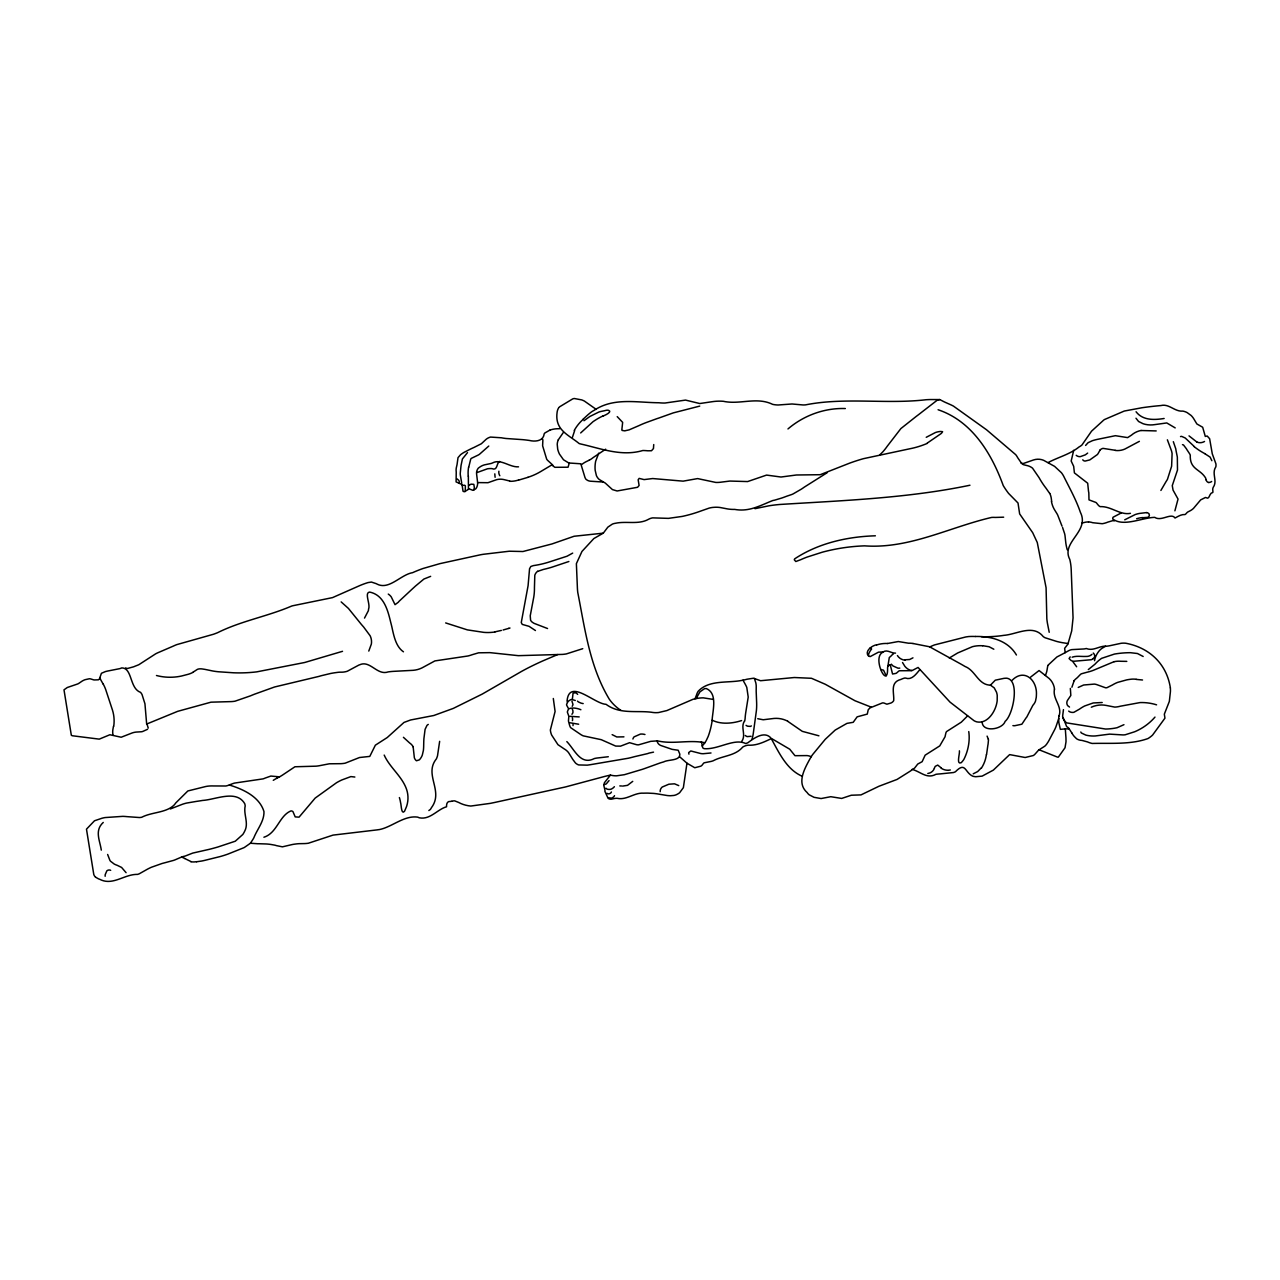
<?xml version="1.0" encoding="UTF-8"?>
<svg xmlns="http://www.w3.org/2000/svg" width="1280" height="1280" viewBox="0 0 1280 1280"><rect width="100%" height="100%" fill="white"/><g stroke="black" fill="none" stroke-linecap="round" stroke-linejoin="round"><path stroke-width="1.5" d="M605.92 788.208L606.848 789.008A6.336 5.936 -11.3 0 0 611.136 789.152A8.592 8.048 -11.3 0 0 614.384 786.688M1073.712 450.304L1071.184 461.024L1073.68 466.336L1074.4 472.896L1087.696 483.232L1088.432 490.576A14.256 13.344 -11.3 0 0 1088.816 492.72L1088.992 499.872L1095.296 502.224A2.64 2.48 -11.3 0 1 1096.384 502.832L1098.416 505.328A6.816 6.384 -11.3 0 0 1100.176 506.64C1111.008 506.032 1120.208 515.456 1130.448 513.328M468.464 489.056L468.352 476.128M959.392 750.816C960.032 753.44 956 765.136 961.232 762.688A16.624 15.568 -11.3 0 0 961.952 761.888L962.496 761.248A23.328 21.84 -11.3 0 0 963.872 759.424C968.112 751.056 970.128 740.896 968.752 731.584M1048.16 665.312L1048.736 664.592A16.368 15.328 -11.3 0 1 1049.776 663.568L1050.336 663.072A32.816 30.736 -11.3 0 0 1051.328 662.128L1056.928 656.96L1065.184 652.656L1064.64 648.336L1067.92 644.128L1071.712 630.864L1073.056 617.888L1071.2 569.472A57.712 54.064 -11.3 0 0 1069.776 559.392C1060.704 541.968 1090.064 531.664 1080.384 512.304C1076.208 500.032 1070.112 489.072 1064.336 477.552A27.312 25.584 -11.3 0 0 1061.424 472.72L1054.592 466.368L1043.68 460.336A13.728 12.864 -11.3 0 0 1033.584 459.936L1023.392 463.488A4.576 4.288 -11.3 0 1 1021.376 463.056L1017.648 457.632A20.576 19.28 -11.3 0 0 1015.696 454.656L986.496 429.744L953.424 406.096A57.872 54.208 -11.3 0 0 950.384 404.608L945.792 402.576A54.384 50.944 -11.3 0 1 943.712 401.6L941.264 400.336A29.376 27.504 -11.3 0 0 939.616 399.568L930.256 399.552A107.904 101.072 -11.3 0 0 926.144 399.728C886.24 404.4 844.976 397.056 805.664 404.848A18.416 17.248 -11.3 0 1 802.864 404.944L792.032 403.984L778.176 404.992A26.816 25.12 -11.3 0 1 772.624 404.352C756.688 396.528 739.808 404.928 723.36 401.296A45.232 42.368 -11.3 0 0 711.824 401.76L699.792 403.536L685.536 400.096L665.024 403.024A47.248 44.256 -11.3 0 1 658.864 402.752C636.992 402.624 613.552 397.248 594.16 410.336A18.384 17.232 -11.3 0 0 590.88 412.352L590.384 412.752A84.576 79.216 -11.3 0 0 587.68 414.992L583.008 419.296M609.072 780.576L606.288 783.872A7.904 7.408 -11.3 0 1 604.16 784.512M549.936 430.096L544.912 432.944A6.16 5.776 -11.3 0 0 544.176 433.888C543.44 441.024 535.472 441.936 529.472 440.464A124.144 116.288 -11.3 0 0 522.656 439.648L506.304 438.512A52.912 49.552 -11.3 0 1 501.456 437.792L490.528 437.072A11.024 10.32 -11.3 0 0 486.112 439.328L481.376 443.728L473.872 447.504A57.568 53.936 -11.3 0 0 472.016 448.336A77.632 72.72 -11.3 0 0 470.32 449.152L464.128 452.32A37.584 35.2 -11.3 0 0 460.56 454.704L458.016 457.648L457.168 463.712A19.904 18.64 -11.3 0 1 456.944 465.056L456.32 467.76A14.672 13.744 -11.3 0 0 456.24 471.968L456.096 481.904L462.048 484.56L463.024 491.216A2.288 2.144 -11.3 0 0 463.968 491.616L464.16 491.648A1.92 1.808 -11.3 0 0 464.784 491.6L469.152 488.864L472.832 490.304A10.896 10.208 -11.3 0 0 473.488 490.176L475.792 488.768A7.712 7.232 -11.3 0 0 477.056 486.512A10.96 10.256 -11.3 0 0 477.616 482.592L476.592 473.968A8.48 7.936 -11.3 0 1 478.32 468.144L479.728 467.12A13.888 13.008 -11.3 0 1 484.592 464.832L491.04 463.488A12.448 11.664 -11.3 0 0 492.448 462.976C500.896 458.384 509.408 467.408 518.512 466.832M889.904 664.752L887.984 666.128A6.08 5.696 -11.3 0 0 887.568 667.744C888.304 691.024 871.584 657.616 882.768 652.288C886.768 648.768 891.392 653.52 895.52 653.12M439.648 741.328L437.52 755.76A31.312 29.328 -11.3 0 1 436.416 758.832C423.568 774.704 444.064 790.88 431.44 807.68A18.384 17.216 -11.3 0 1 430.368 809.44L428.848 810.544M1070.352 688.416L1070.832 695.456L1067.424 700.464A5.696 5.328 -11.3 0 0 1067.632 705.6L1069.504 707.056M1058.96 716.128C1062.72 706.304 1052.272 699.056 1054.464 689.152M1071.888 687.248L1074.112 680.784M986.544 754.688L987.792 745.76A63.744 59.712 -11.3 0 1 988.096 744.048L988.464 739.936A6.128 5.728 -11.3 0 0 988.288 739.136M113.488 726.16L112.848 729.76A19.408 18.176 -11.3 0 0 112.8 733.776L112.96 735.008M573.008 724.496L573.024 725.6M967.568 715.92L961.312 722.16L946.592 731.552A5.616 5.264 -11.3 0 0 945.952 732.704L945.232 735.824A28.08 26.304 -11.3 0 1 945.072 736.72L939.744 745.904L925.152 755.168L922.128 761.696L917.76 764.032L914.784 767.856A6.512 6.096 -11.3 0 1 913.44 768.896L912.224 769.456A8.656 8.112 -11.3 0 1 910.544 770.944L897.072 779.424L878.96 786.256L860.992 794.896L851.312 795.232L841.664 798.432L830.768 796.704L821.104 798.544L814.032 797.312L809.232 794.832A10.672 9.984 -11.3 0 1 807.136 792.544C796.224 782.912 804.672 768.544 810.32 758.208A61.136 57.264 -11.3 0 1 812.608 754.608L825.232 739.328L835.2 730.064L846.96 723.376L853.216 722.304L857.136 716.848L867.264 714.096L868.256 709.712L870.048 707.872L882.464 702.912A4.16 3.888 -11.3 0 1 884.592 703.28L886.896 704.192L890.432 703.168A5.216 4.88 -11.3 0 0 891.744 702.592L892.224 702.272A5.728 5.36 -11.3 0 0 893.696 700.64C894.336 692.976 889.648 682.24 900.912 679.44A64.816 60.72 -11.3 0 1 902.736 678.64L904.464 678.096A3.408 3.2 -11.3 0 1 905.552 678.08C911.824 680.48 916.256 673.824 919.632 669.92M468.736 467.168L470.72 459.12A4.208 3.936 -11.3 0 1 471.392 458.336L477.344 455.472A14.256 13.36 -11.3 0 0 479.408 454.336L488.784 446.048M741.856 741.216C746.368 734.752 740.224 727.264 744.48 721.136M101.296 850.128C100 840.704 94.24 830.624 103.248 822.448M887.84 666.496L889.28 657.584A12.912 12.096 -11.3 0 1 890.128 656.816L890.864 656.16A8.16 7.632 -11.3 0 0 891.296 655.744A20.304 19.024 -11.3 0 0 891.68 655.312L892.912 654.176A2.128 1.984 -11.3 0 1 893.424 653.952M1160.896 490.448L1166.176 481.376A25.2 23.6 -11.3 0 0 1167.456 479.328L1171.616 466.24L1172.096 453.616A28.16 26.384 -11.3 0 0 1171.488 450.816L1167.376 439.808M751.088 736.288L747.104 736.608A7.808 7.312 -11.3 0 1 745.312 735.488M882.864 651.936L878.448 652.176L870.336 656.528A4 3.744 -11.3 0 1 869.024 656.24L868.464 654.608A17.936 16.8 -11.3 0 1 871.584 649.04L871.296 648.64M572.384 437.456L574.64 430.608M148.24 728.096L146.944 723.936L177.696 711.328L210.992 702.176L231.28 701.6A28.608 26.784 -11.3 0 0 235.088 701.168L250.432 695.856A158.64 148.592 -11.3 0 1 254.64 694.144L274.608 686.976L319.12 676.352A46.224 43.296 -11.3 0 1 321.216 675.728L330.432 673.52A73.6 68.944 -11.3 0 1 335.472 672.672L337.536 672.384A23.44 21.952 -11.3 0 1 340.032 672.176L341.904 672.176A18.976 17.776 -11.3 0 0 344.416 671.936L345.648 671.696A14.544 13.632 -11.3 0 0 347.392 671.2L358.8 665.104A5.552 5.2 -11.3 0 1 359.568 664.832C370.128 659.84 377.104 675.76 388.096 671.92A59.28 55.52 -11.3 0 1 394.272 671.312L413.136 670.32A23.168 21.696 -11.3 0 0 423.648 667.008L434.896 660.912L467.952 655.984A37.488 35.104 -11.3 0 0 472.128 654.72L478.592 652.816L489.92 652.64L518.352 655.664L562.448 654.4A40 37.472 -11.3 0 0 566.352 653.92L582.752 648.672M934.352 768.304L934.608 767.6A6.896 6.464 -11.3 0 1 935.328 766.304L937.728 765.088L941.376 768.016M1058.752 718.48L1055.968 726.688A39.936 37.408 -11.3 0 1 1053.968 730.96L1049.296 739.856A65.344 61.216 -11.3 0 1 1048.272 741.712L1046.624 744.192A15.408 14.432 -11.3 0 1 1044.752 746.208L1038.976 749.872M1174.896 510.832L1178.032 499.072L1173.056 490.112L1172.272 485.616L1177.488 470.064L1177.344 457.184A66.944 62.704 -11.3 0 0 1177.072 455.712L1176.272 451.792A56.896 53.296 -11.3 0 1 1175.76 448.768L1173.328 441.68M473.616 490.128L473.92 489.312A11.424 10.704 -11.3 0 0 474.336 487.456L473.824 484.352L471.136 484.16A6.56 6.144 -11.3 0 0 469.424 485.104L468.944 485.504M368.784 651.072L371.344 644.112A15.632 14.64 -11.3 0 0 370.128 635.76L363.6 626.96A132.784 124.384 -11.3 0 1 361.152 624.16L348.432 608.432L341.168 601.904M583.984 420.72L590.048 416.352A33.072 30.976 -11.3 0 0 591.792 415.52L598.816 412.064A16.368 15.328 -11.3 0 1 600.368 411.6A26.992 25.28 -11.3 0 1 601.776 411.28L603.456 410.944A28.448 26.64 -11.3 0 0 604.816 410.64L606.608 410.24A5.12 4.8 -11.3 0 1 608.592 410.352C612.72 411.744 604.864 415.44 603.168 415.936M696.128 698.56L699.936 691.856L704.416 688.736A5.328 4.976 -11.3 0 1 706.448 688.624C718.096 693.648 712.384 711.44 712.032 721.392A84.624 79.264 -11.3 0 1 708.256 736.256L706.464 740.144A25.36 23.744 -11.3 0 1 704.864 742.752A24.912 23.344 -11.3 0 1 702.128 745.984M1063.456 709.632L1062.608 716.304L1066.592 726.464A4.8 4.496 -11.3 0 0 1067.632 727.264L1067.872 727.392A2.96 2.768 -11.3 0 1 1068.656 728.048L1071.696 732.736M558.304 439.824L563.28 432.592M679.968 757.04L686.96 763.2L683.376 787.648L679.648 792.704A17.552 16.448 -11.3 0 1 678.144 793.76L676.592 794.592A10.944 10.256 -11.3 0 1 673.856 795.456L670.464 795.728A29.12 27.28 -11.3 0 1 667.136 795.52L657.456 793.904A57.872 54.208 -11.3 0 0 653.488 793.408L647.872 793.12A77.664 72.736 -11.3 0 0 643.616 793.184C634.208 792.432 626.592 800.48 617.104 798.304A12.88 12.064 -11.3 0 0 613.664 798.688L611.376 799.184A4.864 4.56 -11.3 0 1 608.08 798.288L604.944 791.488A5.664 5.312 -11.3 0 1 604.992 790.272L603.776 785.344L604.448 782.688L610.464 775.088L611.728 775.376A22.096 20.688 -11.3 0 0 616.56 775.824L624.4 774.688L642.32 769.344A142.016 133.024 -11.3 0 0 645.36 768.288L660.16 762.944A77.44 72.544 -11.3 0 1 663.584 761.936C668.16 759.36 679.28 760.96 679.808 754.944A34.848 32.64 -11.3 0 0 679.776 754.032L678.208 750.24L672.576 749.424A7.152 6.704 -11.3 0 1 671.36 749.104L660.672 745.44A6.352 5.936 -11.3 0 1 657.12 740.88L650.704 741.344L638.608 744.832A7.008 6.56 -11.3 0 1 636.08 744.56L629.568 742.688L620.544 746.144L615.696 746.08L601.248 739.68L583.248 735.856A18.96 17.76 -11.3 0 1 580.816 734.56L570.72 727.712A6.32 5.92 -11.3 0 1 570.064 726.592L569.568 725.168A30.224 28.304 -11.3 0 0 569.312 724.304L568.528 721.312A6.256 5.856 -11.3 0 1 568.48 720.512L568.832 716.56A4.512 4.224 -11.3 0 0 568.64 715.696L567.376 712.16A2.432 2.288 -11.3 0 1 567.504 711.44L568.592 708.736L566.784 705.456A3.168 2.96 -11.3 0 1 566.608 704.384L567.904 701.616A6.288 5.888 -11.3 0 1 569.68 700.336A2.912 2.72 -11.3 0 1 571.968 699.552L575.28 700.48M1085.616 445.424L1088.128 442.672L1092.32 440.72A51.888 48.592 -11.3 0 1 1097.44 439.36L1115.392 435.696L1127.632 437.616L1131.44 435.168A19.376 18.144 -11.3 0 1 1141.104 430.464M572.208 706.304L572.56 705.632A8.672 8.128 -11.3 0 0 572.976 704.448L571.952 701.184M598.736 453.168L595.648 461.264A35.184 32.944 -11.3 0 0 595.168 470.304L596.4 475.568A11.456 10.736 -11.3 0 0 599.344 479.552L605.296 483.088L612.448 489.6L617.104 490.976L637.584 487.28L639.104 485.488L638.16 479.76L639.168 478.384L644.096 479.6L652.688 478.544L683.12 481.152L697.632 478.592L715.776 482.432A28.32 26.528 -11.3 0 0 720.064 482.288L729.872 481.056L747.632 481.568L766.576 475.088L780.976 477.024L796.432 474.992L820.208 474.704L849.664 463.136A176.224 165.072 -11.3 0 1 863.456 458.672L909.472 448.848A81.52 76.368 -11.3 0 0 927.296 443.376M196.624 861.76L201.6 861.04A68.304 63.984 -11.3 0 0 204.96 860.32L219.952 856.608A98.816 92.56 -11.3 0 0 228 854.064L243.92 847.696A19.712 18.464 -11.3 0 0 245.232 846.864L250.432 843.232L252.64 839.824A25.344 23.744 -11.3 0 0 253.856 837.76C257.248 829.136 264.32 821.232 263.968 811.584C259.472 796.672 243.104 789.168 229.344 785.024M695.024 698.8L696.496 695.024A14.96 14.016 -11.3 0 1 696.912 693.792A15.328 14.352 -11.3 0 1 698.192 691.264C709.376 679.328 728.304 683.472 743.04 680.16A37.136 34.784 -11.3 0 0 747.04 679.216L753.488 678.224L760.592 680.72L794.32 677.52L811.488 678.288L825.248 684.256L855.024 700.768L871.216 707.136M467.504 452.608L462.416 458.944L461.056 465.44A64.352 60.272 -11.3 0 1 460.896 466.96L460.256 473.216A21.456 20.096 -11.3 0 0 460.304 474.816L461.728 483.28M572.368 699.184L573.072 693.104L575.52 692.784A6.032 5.648 -11.3 0 1 576.736 693.456L577.68 694.368M620.784 710.288L619.12 709.152A45.744 42.848 -11.3 0 1 609.36 699.312C589.68 666.704 584.96 628.96 577.76 592.448A71.344 66.832 -11.3 0 1 577.344 586.64L576.384 563.648L581.952 551.456L593.856 538.544L603.296 533.152L607.856 527.136L612.32 524.128A11.824 11.088 -11.3 0 1 615.312 523.296C626.256 520.88 638.608 524.88 648.464 519.328A11.792 11.04 -11.3 0 1 652.72 517.872L668.432 518.368L682.24 516.416A129.92 121.68 -11.3 0 0 701.088 510.928L709.136 508.112A25.04 23.44 -11.3 0 1 712.736 507.424L715.2 507.248A27.904 26.128 -11.3 0 1 720.096 507.504L727.552 508.928A35.968 33.68 -11.3 0 0 734.688 509.408C749.2 512.096 760.384 505.408 772.896 500.48A21.088 19.76 -11.3 0 0 774.752 500.128L781.376 498.144A73.248 68.608 -11.3 0 0 783.744 497.328L786.656 496.24A52.272 48.96 -11.3 0 1 788.384 495.648L791.648 494.544A19.232 18.016 -11.3 0 0 793.184 493.872L801.168 489.248A68.784 64.432 -11.3 0 0 804.4 487.056L827.216 472.672M1100.016 450.144L1098.304 453.184A8.8 8.24 -11.3 0 1 1097.376 454.544L1089.792 459.92L1085.168 461.056A2.912 2.72 -11.3 0 1 1082.768 459.808M981.168 768.016L977.648 771.568L973.2 773.824M580.672 432.944L593.072 421.648A84.544 79.2 -11.3 0 1 595.536 420.032A52.512 49.184 -11.3 0 1 603.136 415.888M913.008 643.504L929.552 646.768L959.488 663.296A184.656 172.96 -11.3 0 1 965.072 666.496C975.584 670.528 978.128 684.976 990.464 685.152L995.264 680.192L1003.872 678.368A21.936 20.544 -11.3 0 1 1006.848 678.208C1020.176 680.304 1013.168 714.784 1005.136 721.376C1002.496 729.584 982.288 732.784 982.144 721.904M950.32 769.952L948.256 770.352M1030.608 677.104L1039.072 670.544L1049.296 678.608A19.216 18 -11.3 0 1 1054.512 689.152M653.744 444.56L653.52 447.392A4.432 4.144 -11.3 0 1 653.408 448.608L651.504 450.752L647.792 450.8A50.576 47.376 -11.3 0 0 642.832 450.512C621.52 456.784 601.376 448.624 580.624 443.968A21.6 20.24 -11.3 0 0 579.2 443.584C568.544 434.768 554.544 430.128 557.12 412.224A11.952 11.2 -11.3 0 1 558.464 408.176M880.064 454.608L882.848 451.824A62.16 58.224 -11.3 0 0 887.2 446.304L900.88 428.576L916.384 416.288A176.72 165.536 -11.3 0 0 921.68 412.224L937.088 400.304A28.512 26.72 -11.3 0 1 939.616 399.568M1123.952 724.688L1117.056 727.728A55.008 51.536 -11.3 0 1 1105.584 729.04L1066.896 722.928A5.424 5.072 -11.3 0 1 1065.952 722.352L1064.096 720.192A17.296 16.208 -11.3 0 1 1062.944 717.888M1078.24 687.44L1083.632 685.008L1094.32 684.096A12.496 11.696 -11.3 0 1 1096.624 684.576L1105.536 687.776A5.344 5.008 -11.3 0 0 1106.992 687.68L1112.464 684.96A32.464 30.4 -11.3 0 1 1117.648 682.384L1126.752 679.872A64.512 60.416 -11.3 0 1 1129.68 679.392L1130.112 679.344A19.168 17.952 -11.3 0 1 1136.176 679.296M147.504 729.312L142.704 731.472A7.776 7.28 -11.3 0 1 141.424 731.76L136.144 732.08A16.4 15.36 -11.3 0 0 131.904 733.056L121.184 737.232L109.872 734.752L99.248 739.136L72.48 735.776A11.728 10.976 -11.3 0 1 71.328 735.296L64 689.84L67.28 687.504L77.712 683.952A11.28 10.56 -11.3 0 0 79.424 682.944L82.304 680.992A19.2 17.984 -11.3 0 1 85.072 679.696L89.28 678.768A5.664 5.312 -11.3 0 1 90.672 678.912L93.264 679.744A6.528 6.112 -11.3 0 0 94.192 679.952L98.352 679.824A2.768 2.592 -11.3 0 0 99.52 678.64L101.424 673.28L105.536 671.536A41.28 38.672 -11.3 0 0 107.28 671.12L119.792 668.64A13.76 12.88 -11.3 0 0 121.728 667.904C132.512 667.904 129.408 688.416 140.56 692.352A18.512 17.344 -11.3 0 1 142.032 694.512L144.944 703.76L146.672 724.208M632.736 781.36L627.52 785.344L622.736 786.08M477.248 472.48L487.44 468.8A19.92 18.656 -11.3 0 1 491.856 468.592C497.888 471.168 496.224 463.008 499.68 461.424M1038.592 750.128L1035.152 753.984A8.48 7.952 -11.3 0 1 1033.344 755.52L1025.168 757.504L1009.632 754.608L993.376 770.096L982.128 776.128L975.728 776.72A22.944 21.488 -11.3 0 1 972.864 776.224C964.608 772.576 965.824 761.2 955.424 771.76A14.256 13.344 -11.3 0 1 953.456 772.544L940.112 773.904A43.392 40.64 -11.3 0 0 935.984 774.304C926.736 779.36 920.416 771.488 912.224 769.456M364.512 618.096L368.352 610.736A11.712 10.96 -11.3 0 0 368.544 609.168C370.72 604.208 363.968 592.656 369.68 592.08C383.872 595.024 387.744 609.968 390.72 622.352A146.976 137.664 -11.3 0 1 392.496 629.824C394.24 637.6 396.528 647.136 403.456 651.808M1093.152 658.704L1094.448 657.184A2.912 2.72 -11.3 0 0 1094.704 656.208L1094.656 655.488A4.944 4.64 -11.3 0 0 1093.264 653.04M581.552 464.64L582.176 464.16A24.832 23.264 -11.3 0 1 585.968 461.76L589.072 460.256M912.96 657.84L909.648 659.504L905.184 659.776M572.688 553.104L567.056 556.208L549.856 561.776A88.128 82.544 -11.3 0 1 533.424 565.6L530.832 566.48L529.552 568.752L528.08 585.712L521.264 622.576L522.256 624.4L529.072 626.336L535.44 630.528M949.28 658.016L957.648 652.976L972.464 646.672A29.968 28.064 -11.3 0 1 982.704 645.776M1012.144 680.256C1024.416 667.888 1037.456 680.352 1036.4 695.04A40.912 38.32 -11.3 0 1 1036.256 697.376L1035.536 700.944A11.712 10.976 -11.3 0 1 1034.784 702.672A14.112 13.216 -11.3 0 1 1032.88 705.296L1026.816 716.992A15.024 14.064 -11.3 0 1 1026.08 717.888L1021.872 724.208L1014.8 725.712A14.448 13.536 -11.3 0 1 1012.912 725.632M787.968 428.944C803.824 415.344 824.72 407.824 845.328 408.544M193.184 672.096L197.36 669.392A6.496 6.096 -11.3 0 1 199.584 668.864L200.896 668.832A20.848 19.536 -11.3 0 1 202.88 669.056L204.816 669.36A83.872 78.56 -11.3 0 1 206.736 669.744L212.528 670.944A70.048 65.616 -11.3 0 0 218.384 671.76L233.44 672.784A137.2 128.512 -11.3 0 0 256.784 671.856L304.688 662.496L342.528 651.312M537.712 571.36L543.36 569.456A141.888 132.896 -11.3 0 0 551.584 567.296L568.864 561.504M263.904 837.232C277.12 833.12 279.216 815.584 291.008 810.896A3.152 2.96 -11.3 0 1 291.856 811.04A3.392 3.168 -11.3 0 1 292.944 811.6L295.2 816.896L299.056 817.152L315.184 798.08L336.512 782.736A55.568 52.048 -11.3 0 1 341.76 779.984L350.88 776.592L354.864 777.04M557.728 654.544L543.072 660.784A296.256 277.504 -11.3 0 0 530.368 666.768L528.256 667.84A229.088 214.576 -11.3 0 0 521.728 671.312L482.24 694.08L453.344 708.384L433.808 715.504L410.592 719.984L404 722.432L387.264 737.52L375.36 745.184L369.792 756.4L359.52 757.52L345.152 763.184A31.808 29.792 -11.3 0 1 340.784 763.68L329.344 763.792L319.408 765.712A31.216 29.248 -11.3 0 1 315.936 766.176L294.928 766.768L282.544 775.04A36.384 34.08 -11.3 0 1 279.52 776.832L276.752 778.288M1065.184 652.656L1068.784 650.64A11.152 10.432 -11.3 0 1 1071.824 649.616L1083.728 648.976A10.24 9.6 -11.3 0 0 1086.24 648.496C1093.744 651.472 1099.264 645.472 1107.04 646.16A40.528 37.968 -11.3 0 0 1110.048 645.664L1121.136 643.28A19.792 18.528 -11.3 0 1 1125.792 643.248C1149.792 647.744 1166.784 664.288 1170.368 687.904M926.24 437.296L935.36 432.56A17.168 16.08 -11.3 0 1 940.72 431.472L942.624 431.696L941.552 433.184A32.368 30.32 -11.3 0 1 940.832 433.776L927.184 443.152M1039.12 749.792L1057.424 757.088A2.608 2.448 -11.3 0 0 1058.32 757.168L1065.024 747.76L1066 741.84A171.808 160.928 -11.3 0 0 1065.952 737.952L1065.312 728.88L1069.248 728.928M1105.504 646.32L1102.144 648.224A15.52 14.544 -11.3 0 0 1098.992 651.104L1098 652.416A21.728 20.352 -11.3 0 0 1094.528 660.672M741.584 720.576C732.416 723.552 721.04 724.64 712.208 720.192M569.936 716.32L579.2 716.912M699.728 406.096L673.312 412.88L658.768 418.064A60.72 56.88 -11.3 0 0 656.576 418.784L646.448 422.464A94.016 88.064 -11.3 0 0 638.928 425.632L629.28 429.792A20.32 19.024 -11.3 0 1 627.616 430.208L625.92 430.56A13.84 12.96 -11.3 0 0 624.848 430.864L622.064 430.432A2.496 2.336 -11.3 0 1 621.856 429.616L622.656 422.384L617.216 416.624M605.664 449.184L593.168 457.568A26.64 24.96 -11.3 0 1 589.088 460.304M170.336 808.96L182.512 804.24A40.944 38.352 -11.3 0 1 186.496 803.088L196.352 801.408A220.016 206.096 -11.3 0 0 202.64 800.432C215.584 799.68 236.368 789.296 244.736 803.696A12.608 11.808 -11.3 0 1 245.184 805.952C243.296 814.416 249.008 823.056 244.72 831.104A27.168 25.44 -11.3 0 1 242.8 834.48L235.28 841.216L218 846.96A191.024 178.928 -11.3 0 1 209.344 849.312L192.736 853.088L185.056 856.096A18.416 17.248 -11.3 0 0 181.584 857.056L176.56 859.2A39.344 36.864 -11.3 0 1 173.6 860.384L165.056 862.704A109.248 102.32 -11.3 0 0 161.968 863.52L151.344 867.28A53.232 49.856 -11.3 0 0 145.328 870.384L139.344 873.744A15.28 14.32 -11.3 0 1 137.584 874.384C124.432 874.048 112.784 886.128 99.792 879.328A37.44 35.072 -11.3 0 1 98.416 878.8L95.696 877.264M1139.376 441.344L1124.864 449.056A16.96 15.888 -11.3 0 1 1115.12 450.416M1121.312 512.912L1113.104 517.216A2.72 2.544 -11.3 0 0 1112.784 518.048A2.4 2.256 -11.3 0 0 1112.832 519.056C1123.616 527.12 1142.032 517.648 1154.752 517.36C1161.184 521.856 1171.312 512.32 1175.024 518.016C1177.472 516.8 1181.136 514.208 1184.944 514.544A2.88 2.688 -11.3 0 0 1185.68 514.08L1186.896 512.752A4.992 4.672 -11.3 0 1 1187.792 512L1189.744 510.992A14.64 13.712 -11.3 0 0 1193.552 508.32L1200.672 499.888L1205.408 497.504A2.096 1.968 -11.3 0 1 1206.112 497.664C1209.76 500.192 1208.992 492.912 1212.72 492.512A1.616 1.52 -11.3 0 0 1212.928 491.984L1212.736 489.36A3.776 3.536 -11.3 0 1 1212.784 488.752L1212.992 487.92A14.224 13.328 -11.3 0 1 1213.232 487.312C1217.888 480.784 1211.264 473.648 1215.84 466.816A10.24 9.584 -11.3 0 0 1215.904 463.792L1212.272 453.808L1209.632 438.72L1207.168 436L1205.296 436.432L1202.672 427.248L1196.864 423.952L1194.096 419.36A19.136 17.92 -11.3 0 0 1191.104 415.472L1187.152 412.608A15.296 14.336 -11.3 0 0 1182.864 411.104C1174.624 411.888 1169.136 403.392 1160.832 405.568A294.432 275.792 -11.3 0 0 1142 407.744L1124.304 411.04L1104.496 419.536A10.592 9.92 -11.3 0 0 1102.64 421.072L1091.536 431.184L1081.984 444.96A13.808 12.928 -11.3 0 1 1079.104 446.912C1069.968 454.32 1058.608 457.024 1048.112 462.56M1070.192 656.88L1069.088 658.576L1071.104 660.528A7.264 6.8 -11.3 0 0 1072.928 661.12A5.952 5.584 -11.3 0 0 1074.512 661.2L1091.232 659.728A7.072 6.624 -11.3 0 0 1093.152 658.704M1088.304 669.584L1094.976 664.192A37.344 34.976 -11.3 0 1 1101.584 658.352L1114.464 654.064A90.448 84.72 -11.3 0 1 1130.304 652.688L1137.36 653.504A8.592 8.048 -11.3 0 1 1138.56 654.096L1143.168 656.48M969.952 485.232C907.776 498.224 843.392 500.512 779.984 504.464A130.128 121.888 -11.3 0 0 769.008 505.792L754.976 508.672M1072.128 657.184C1076.848 655.6 1080.8 656.688 1086.176 656.448A7.568 7.088 -11.3 0 0 1091.952 654.368M527.968 477.328L518.592 480.128M508.656 628.4L509.984 628.016M508.752 628.384L503.104 630M1124.72 519.824L1135.136 514.592A25.248 23.648 -11.3 0 1 1139.536 513.424L1146.704 512.576M1003.664 517.184L995.184 517.44A20.352 19.072 -11.3 0 0 991.488 517.456C949.248 527.296 909.248 549.088 864.592 545.856A175.68 164.544 -11.3 0 0 822.256 552.208L807.152 557.056A82.192 76.976 -11.3 0 0 800.848 559.648L795.824 561.52L794.32 559.856A2.512 2.352 -11.3 0 1 794.688 558.848C818.256 543.2 847.328 536.624 875.376 535.808M876.704 644.752C872.224 645.504 864.496 650.832 868.24 655.808M1126.8 661.376L1120.88 661.28A20.368 19.072 -11.3 0 0 1114.112 661.712M462.272 485.408L464.48 485.248A1.664 1.552 -11.3 0 1 465.376 485.904L465.264 490.752A8.72 8.16 -11.3 0 1 465.2 491.472M1142.528 680L1136.16 679.392M1136.624 518.704L1137.344 518.528A22.512 21.088 -11.3 0 1 1142.832 517.584M1081.952 523.088L1084.976 522.304A15.28 14.304 -11.3 0 1 1086.736 522.016L1088.512 521.952M501.376 630.416L494.88 631.872M1114.096 661.664L1094.688 669.76A37.968 35.568 -11.3 0 1 1087.184 672.192L1081.408 673.792A6.608 6.192 -11.3 0 0 1080.448 674.448L1078.416 676.512A18.224 17.072 -11.3 0 1 1077.12 677.824L1076.144 678.64A14.96 14 -11.3 0 0 1074.032 680.72M452.112 801.12L454 800.848A4.48 4.192 -11.3 0 1 454.8 800.896L458.592 802.432A31.088 29.12 -11.3 0 0 470.784 806.048L490.464 803.344A167.632 157.024 -11.3 0 1 494.544 802.496L560.624 788A226.752 212.4 -11.3 0 0 565.616 786.912L604.944 776.368A183.648 172.016 -11.3 0 1 610.464 775.088M451.664 801.216L451.424 801.264A20.24 18.96 -11.3 0 1 450.464 801.44C447.056 801.04 446.416 804.08 446.544 806.768C437.44 809.312 430.336 819.824 419.632 817.856A7.728 7.232 -11.3 0 1 417.808 817.152C404.256 815.104 392.16 827.008 379.408 829.568A34.416 32.24 -11.3 0 0 377.216 829.872L333.056 835.104L308.368 843.232A34.08 31.92 -11.3 0 1 304.384 843.584L299.088 843.68A39.952 37.408 -11.3 0 0 295.168 844.08L294.288 844.192A33.84 31.696 -11.3 0 0 290.576 844.928L282.416 846.832L276.448 845.632A19.872 18.608 -11.3 0 0 274.784 845.152L270.832 844.448A54.064 50.64 -11.3 0 0 266.208 843.968L259.232 843.744A26.976 25.264 -11.3 0 0 257.792 843.76L250.432 843.232M430.656 576.352L423.936 579.024L415.312 586.208A165.2 154.736 -11.3 0 1 412.704 588.592L399.2 601.168A41.792 39.136 -11.3 0 0 398.256 602.272L395.04 604.672L391.248 596.896A12.144 11.376 -11.3 0 0 389.264 594.816L388.272 594.08M570.08 722.8L578.656 724.224M608.304 756.736L596.912 758.048A39.824 37.296 -11.3 0 0 594.384 758.528C580.512 765.712 574.608 749.536 566.832 741.6M1141.12 430.512L1156.192 430.928M623.936 736.848L616.768 736.96L612.144 734.64M1065.312 728.88L1060.368 729.36L1058.928 723.04A36.768 34.448 -11.3 0 1 1058.864 716.128M880.848 669.504L883.52 670.176L886.192 675.744M477.616 482.592L487.968 482.704L496.784 479.616A14.656 13.728 -11.3 0 1 504.224 479.664L509.712 481.008M603.296 533.152L574.096 536.256L552.016 543.936L522.928 551.52L509.328 551.216L483.52 554.272A50.528 47.328 -11.3 0 0 479.264 555.04L439.936 563.632L422.976 568.512A128.64 120.496 -11.3 0 0 412.592 572.672C400.832 574.608 389.248 590.096 377.36 584.24A15.184 14.224 -11.3 0 0 376.112 583.616L371.408 582.064L368.016 582.576A76.384 71.536 -11.3 0 0 358.368 586.208L332.528 597.616L294.032 605.488A20.608 19.312 -11.3 0 0 291.632 606.064C267.376 616.48 241.36 620.848 217.6 632.688A194.672 182.336 -11.3 0 1 213.536 634.24L176.864 644.592A44.208 41.408 -11.3 0 0 173.328 646.096L158.864 652.32A30.816 28.864 -11.3 0 0 155.632 653.84L138.912 664.656A30.464 28.544 -11.3 0 1 137.632 665.2L135.488 666.032A30.48 28.544 -11.3 0 0 133.744 666.768L127.488 668.48A6.72 6.288 -11.3 0 1 125.552 667.904M1164.128 418.48C1154.32 420.08 1142.736 420.576 1136.064 411.76M711.008 752.976L703.28 753.712A14.336 13.44 -11.3 0 1 700.768 753.536L690.816 750.976L688.688 752.576A4.624 4.32 -11.3 0 0 688.96 754.16M911.872 670.528L910.096 670.192A11.008 10.304 -11.3 0 1 908.336 669.296L907.792 668.96A14.32 13.408 -11.3 0 1 904.816 666.24L902.528 662.512M619.808 785.92L621.632 785.984M1142.848 517.696L1147.648 517.36A3.28 3.072 -11.3 0 0 1149.408 515.552L1149.024 513.824A4.256 3.984 -11.3 0 0 1146.688 512.608M975.424 636.48C991.024 636.112 1008.032 640.592 1016.432 654.992M1208.8 482.432L1209.696 482.368A4.928 4.608 -11.3 0 0 1211.664 481.488M982.704 645.696L989.104 646.752L993.824 649.216M657.2 740.784C672.96 744.656 689.152 739.44 704.864 742.752M887.472 643.52L898.304 641.536L908.56 643.216A20.208 18.928 -11.3 0 1 913.008 643.504M1102.192 702.512L1093.232 702.96L1084.704 705.952A36.864 34.528 -11.3 0 0 1079.52 709.104L1073.92 712.288A5.888 5.52 -11.3 0 1 1072.4 712.416A6.128 5.744 -11.3 0 1 1069.072 711.408L1068.72 711.088M947.824 770.304L946.832 770.208A11.392 10.672 -11.3 0 1 941.232 768.208M678.752 785.616L675.456 784.208A5.68 5.312 -11.3 0 0 674.384 783.824L668.832 784.224L662.24 787.024A5.904 5.52 -11.3 0 0 660.192 791.696M279.52 776.832L270.848 776.064L265.184 778.064A17.424 16.32 -11.3 0 1 263.024 778.88L234.48 783.088A27.296 25.568 -11.3 0 0 232.4 783.776L228.288 785.344A18.832 17.648 -11.3 0 1 225.856 786L213.376 785.952A31.904 29.888 -11.3 0 0 208.16 786.128A26.848 25.152 -11.3 0 0 205.6 786.544L187.856 790.96L175.84 802.864A39.504 36.992 -11.3 0 0 174.528 804.624C166.464 813.072 152.112 811.824 141.68 817.28A19.184 17.968 -11.3 0 1 139.472 817.536L126.976 816.64A58.384 54.688 -11.3 0 0 122.816 816.352L105.008 817.568A47.168 44.176 -11.3 0 0 102.032 818.224L94.512 820.768L86.48 829.168L93.776 874.432A8.144 7.632 -11.3 0 0 95.632 877.328M1068.144 643.568L1062.288 642.656A72.72 68.128 -11.3 0 1 1056.672 641.424L1045.04 637.744A16.816 15.744 -11.3 0 1 1043.232 636.592C1032.928 623.792 1016.672 634.48 1003.728 635.36A98.56 92.32 -11.3 0 1 999.568 635.936A121.536 113.84 -11.3 0 1 981.44 636.72M938.096 409.744C972.032 421.12 991.648 453.6 1003.248 485.6A89.552 83.872 -11.3 0 0 1008.576 493.392L1018.016 503.008L1019.648 513.904L1032.688 532.688L1037.28 542.528L1046.08 587.728L1046.832 618.752A83.328 78.064 -11.3 0 0 1047.408 623.12L1049.216 632.288M653.52 752.144L649.088 753.072A13.024 12.208 -11.3 0 1 647.168 753.712L634.48 756.672A116.832 109.44 -11.3 0 1 628.112 758.272L590.4 764.688A147.504 138.16 -11.3 0 1 587.184 765.152L578.736 764.944A9.072 8.512 -11.3 0 1 577.344 764.352L576.08 763.52A7.056 6.608 -11.3 0 1 575.2 762.64L574.448 761.648A28.88 27.056 -11.3 0 0 573.872 760.848L573.568 760.464A18.784 17.584 -11.3 0 1 572.688 759.232L568.624 752.736A14.656 13.728 -11.3 0 0 564.32 748.992L557.952 744.672L551.712 735.152A17.328 16.24 -11.3 0 1 550.816 732.576A18.896 17.696 -11.3 0 1 550.368 729.984L555.088 711.488L553.312 698.496M1115.152 450.272L1103.008 448.368A5.84 5.472 -11.3 0 0 1099.952 450.096M644.96 734.496L643.2 734.144A12.704 11.904 -11.3 0 0 640.4 734.096L634.08 736.864A5.712 5.36 -11.3 0 0 632.912 739.024M818.912 735.808L802.288 731.344L787.712 721.296M603.28 482.032L590.4 481.2A9.024 8.448 -11.3 0 1 587.76 480.464L586.384 479.616A4.224 3.968 -11.3 0 1 585.632 478.8L584.992 477.52A20.768 19.456 -11.3 0 1 584.56 476.096L580.8 463.792L569.648 463.04A3.12 2.912 -11.3 0 0 569.024 463.872L568.064 467.216L554.88 467.312L551.696 464.992L540.576 471.632A57.696 54.048 -11.3 0 1 527.952 477.296M547.552 628.528L534.192 623.392A15.92 14.912 -11.3 0 1 531.792 621.808L531.088 620.992A4.816 4.512 -11.3 0 1 530.576 620.16L530.24 615.76L533.792 596.96A61.632 57.728 -11.3 0 0 534.448 587.552L534.8 575.28A8.272 7.744 -11.3 0 1 537.632 571.28M191.008 861.584L184.72 858.496M713.12 699.392L703.264 697.84A37.728 35.328 -11.3 0 0 693.072 699.28L666.864 710.576L658.544 712.544A23.248 21.776 -11.3 0 1 651.392 712.24C636.176 710.336 619.744 714.528 606.032 704.304C594.4 703.952 569.232 677.92 567.072 700.864A11.008 10.304 -11.3 0 0 567.456 702.16M569.376 463.344L563.488 459.76L559.456 454.08A26.704 25.008 -11.3 0 1 557.696 449.136L557.232 444.368A13.84 12.96 -11.3 0 1 558.304 439.824M445.664 622.928L467.344 629.872L483.808 632.368A44.272 41.472 -11.3 0 0 494.896 632M1197.088 442.208L1189.024 435.888M757.744 718.72L763.216 719.76L774.08 718.432A24.048 22.528 -11.3 0 1 787.76 721.232M802.128 776.208C786.48 769.44 778.912 752.304 771.264 738.656C764.144 741.952 756.608 745.728 748.448 745.168A11.376 10.656 -11.3 0 0 746.64 745.44A12.576 11.792 -11.3 0 0 742.752 747.056C735.104 756.08 722.944 755.552 713.136 760.8A22.032 20.64 -11.3 0 1 711.152 761.408L704.272 762.784A2.608 2.448 -11.3 0 0 703.488 763.344L702.24 764.992A5.008 4.688 -11.3 0 1 700.768 766.192L694.768 767.744L686.96 763.2M990.464 685.152L994.224 687.888L996.496 692.16A19.472 18.24 -11.3 0 1 997.232 695.456L997.184 700.752A34.816 32.608 -11.3 0 1 996.08 705.872C993.616 713.904 986.56 723.744 977.024 721.92A11.568 10.848 -11.3 0 1 973.968 720.656L950 702.096L918.08 667.456L912.448 670.384A10.848 10.16 -11.3 0 1 910.976 670.688L899.568 670.752A2.4 2.256 -11.3 0 0 898.768 671.12L897.888 671.872A14.08 13.184 -11.3 0 1 896.112 673.344L892.56 674.016L890.272 664.96M1114.208 520.992L1113.904 520.848A3.168 2.96 -11.3 0 0 1112.928 520.608L1107.584 522.192A17.2 16.112 -11.3 0 1 1106.144 522.752A22.592 21.152 -11.3 0 1 1102.208 523.712L1092.72 522.72A15.488 14.496 -11.3 0 0 1088.528 521.904M771.472 738.688C765.056 730.208 754.24 737.968 747.84 742.768A22.704 21.264 -11.3 0 1 745.696 743.536C734.352 737.968 718.448 749.504 704.832 748.704A8.032 7.536 -11.3 0 1 704.32 748.64L703.68 748.464A2.24 2.096 -11.3 0 1 702.688 747.616L701.408 741.616M1205.152 453.904L1210.112 457.104L1211.856 460.704M1175.2 427.904L1166.768 422.944L1154.944 424.592A23.456 21.968 -11.3 0 1 1143.168 423.76L1138.576 421.488L1135.984 418.224M1194.304 446.56L1185.232 438L1181.648 436.384A3.056 2.864 -11.3 0 0 1180.512 436.592M456.768 478.688L457.2 479.072A17.552 16.432 -11.3 0 0 457.664 479.424L458.672 480.288A3.184 2.992 -11.3 0 1 459.056 483.152M552.816 465.12L547.472 460.208A9.36 8.768 -11.3 0 1 546.656 459.104L542.64 445.888A10.592 9.92 -11.3 0 1 542.672 444.56L542.864 440.112A4.72 4.432 -11.3 0 0 542.448 439.024M1020.944 462.784L1022.464 464.096A7.024 6.576 -11.3 0 0 1023.952 464.832L1026.448 465.424A13.968 13.088 -11.3 0 1 1032.528 468.144L1039.04 477.616A91.088 85.328 -11.3 0 0 1046.096 488.304L1049.696 493.44M126.08 872.672L121.6 867.44L117.2 865.312A29.6 27.712 -11.3 0 1 114.336 864.128L110.544 861.248A7.232 6.768 -11.3 0 1 109.824 860.16L107.632 854.464M596.256 409.408L584.304 401.008A55.328 51.824 -11.3 0 0 581.744 399.904L574.304 398.512A7.264 6.8 -11.3 0 0 572.688 398.912L559.632 406.8A6.464 6.048 -11.3 0 0 558.896 407.616M1072.96 661.808L1076.64 666.768M606.976 793.28L607.6 793.728A3.072 2.88 -11.3 0 0 611.424 792M403.424 737.312L409.616 742.96A12.736 11.92 -11.3 0 1 413.344 747.056M103.28 684.288L100.896 680.096A20.448 19.152 -11.3 0 1 99.888 677.6M608.816 797.84L611.184 798.064A2.784 2.608 -11.3 0 0 612.336 797.856L613.904 796.64A5.12 4.784 -11.3 0 0 614.496 795.664M742.992 680.176L745.152 684.064A49.504 46.368 -11.3 0 1 746.256 686.208A27.264 25.536 -11.3 0 1 746.8 687.456L748.208 697.072L745.856 711.904A73.28 68.64 -11.3 0 0 745.216 716.976L745.152 717.968A12.912 12.096 -11.3 0 1 744.56 721.168M384.192 755.072C389.824 767.712 402.08 776.224 406.608 789.456A30.08 28.176 -11.3 0 1 406.752 805.92A32.592 30.528 -11.3 0 1 406.112 807.568L404.976 810.24A23.328 21.856 -11.3 0 1 404.432 811.408C401.184 814.992 401.344 804.48 400.544 802.496A35.92 33.648 -11.3 0 0 399.376 797.568M754.368 678.432L755.776 682.72A21.84 20.448 -11.3 0 1 756.224 686.144L756.208 689.04A67.824 63.536 -11.3 0 0 756.192 691.552L756.64 702.784A68.48 64.144 -11.3 0 1 756.384 710.768L753.184 734.16A42.928 40.208 -11.3 0 1 751.888 739.44M1062.016 526.144L1057.696 515.056A30.128 28.224 -11.3 0 0 1056.832 513.472L1055.072 510.64A27.552 25.808 -11.3 0 1 1051.456 501.488M1062.56 527.488L1064.608 533.632A26.928 25.232 -11.3 0 1 1065.024 535.744L1065.824 543.04A57.552 53.92 -11.3 0 0 1066.912 548.528L1067.264 549.808M413.184 747.136L414.352 757.744A7.44 6.976 -11.3 0 0 415.312 759.6A5.168 4.848 -11.3 0 0 416.48 760.768L419.344 759.856A11.104 10.4 -11.3 0 0 419.84 759.312A14.912 13.968 -11.3 0 0 422.32 755.04L423.392 750.4A53.888 50.464 -11.3 0 0 423.664 746.352L423.76 741.744A80.816 75.696 -11.3 0 1 423.936 738.416L425.088 729.344L426.976 725.408A4.816 4.512 -11.3 0 1 428.288 724.432M987.088 736.112L987.824 737.936A12.736 11.92 -11.3 0 1 988.304 739.136M1087.664 453.088L1085.344 454.848A17.392 16.304 -11.3 0 0 1084.256 455.232L1080.464 456.592A4.448 4.16 -11.3 0 1 1079.232 456.624A5.584 5.232 -11.3 0 1 1076.208 455.312M1206.016 479.808L1205.92 479.392A14.384 13.472 -11.3 0 1 1205.776 478.304C1200.352 468.736 1189.664 469.824 1190.272 455.104A13.68 12.816 -11.3 0 0 1189.552 453.68L1187.024 449.856A23.488 22 -11.3 0 1 1186.4 448.784L1183.552 445.024A2.976 2.784 -11.3 0 0 1182.464 444.672M1051.664 501.456L1051.36 498.992A19.568 18.336 -11.3 0 0 1049.776 493.408M494.8 473.856L494.976 476.016A19.792 18.528 -11.3 0 0 495.12 477.296M1170.368 687.904A40.576 38 -11.3 0 1 1170.416 691.696L1169.344 701.392L1164.336 714.16L1164.944 718.16L1152.592 735.056A26.288 24.624 -11.3 0 1 1147.952 738.56C1130.4 744.816 1110.624 742.928 1092.192 743.456A23.856 22.352 -11.3 0 1 1087.472 741.904L1081.904 740.4A10.256 9.616 -11.3 0 1 1076.608 738.784L1074.384 736.576A23.488 22 -11.3 0 1 1071.696 732.736M559.952 428.624A15.344 14.368 -11.3 0 1 558.208 428.736L556.656 428.784A22.352 20.944 -11.3 0 0 549.936 430.112M518.544 480A23.536 22.048 -11.3 0 1 509.696 481.296M181.584 857.04A26.176 24.512 -11.3 0 1 184.704 858.496M196.608 861.68A18.464 17.296 -11.3 0 1 190.976 861.792M1205.2 453.824A65.968 61.792 -11.3 0 1 1194.208 446.672M1204.528 441.472A8.144 7.632 -11.3 0 1 1197.104 442.176M1208.736 482.592A3.648 3.424 -11.3 0 1 1206.16 479.792M1156.576 704.832A47.456 44.448 -11.3 0 0 1140.048 702.576L1120.256 706.224A22.992 21.536 -11.3 0 1 1114.8 707.104L1106.624 705.504A23.072 21.6 -11.3 0 0 1091.312 707.216M1154.976 717.088A53.152 49.776 -11.3 0 1 1134.72 731.744L1125.184 734.784A19.744 18.496 -11.3 0 1 1122.928 734.928L1109.632 734.128L1095.232 735.968A30.896 28.944 -11.3 0 1 1085.904 735.136L1081.392 732.992A3.664 3.424 -11.3 0 1 1080.816 732M934.24 768.672A7.76 7.264 -11.3 0 1 927.808 773.472M986.352 754.672A34.496 32.32 -11.3 0 1 981.408 768.144M583.184 703.584A15.872 14.864 -11.3 0 1 580.832 703.056L578.688 702.08A6.928 6.48 -11.3 0 1 577.488 701.12M580.88 709.728A21.072 19.744 -11.3 0 0 573.568 708.016L570.224 708.272A2.864 2.688 -11.3 0 0 569.536 708.704M572.288 709.424A2.976 2.784 -11.3 0 1 572.816 710.24L572.992 712.144A4.72 4.416 -11.3 0 1 571.936 714.256M572.24 717.856A1.68 1.568 -11.3 0 1 572.544 718.304L572.608 719.92A7.568 7.088 -11.3 0 1 572.384 720.656M751.312 725.888A2.304 2.144 -11.3 0 1 750.448 726.4L747.68 726.208A7.168 6.72 -11.3 0 1 746.08 725.36M905.12 660.208A10.416 9.744 -11.3 0 1 897.424 655.568M899.792 668.096A6.752 6.32 -11.3 0 1 897.936 668.16L893.024 665.952A12.496 11.696 -11.3 0 1 891.36 664.176M468.24 476.128A39.552 37.04 -11.3 0 1 468.592 467.136M499.84 475.728A7.264 6.8 -11.3 0 1 498.88 471.232M193.248 672.192A21.872 20.496 -11.3 0 1 187.712 674.416L181.488 676.032A50.96 47.744 -11.3 0 1 156.464 675.504M110.672 870.32A3.328 3.12 -11.3 0 0 106.832 870.88L105.232 874.592A12.72 11.92 -11.3 0 0 105.152 876.272M811.216 756.736A11.936 11.184 -11.3 0 0 806.928 755.584L794.976 755.696L789.744 749.216L773.088 739.424A14 13.12 -11.3 0 1 771.664 738.768M1048.064 665.28A7.856 7.36 -11.3 0 0 1047.456 667.616L1047.28 668.544A41.872 39.216 -11.3 0 1 1046.672 671.856L1045.92 674.144A14.496 13.584 -11.3 0 1 1045.312 675.472M876.768 644.928A27.936 26.176 -11.3 0 1 887.472 643.488M870.032 648.112A3.808 3.568 -11.3 0 1 871.136 648.496M975.424 636.496A59.328 55.568 -11.3 0 0 968.512 636.56L967.824 636.672A28.784 26.96 -11.3 0 0 965.6 637.008L934.64 644.88A42.336 39.664 -11.3 0 0 929.904 646.928M574.272 430.448A41.984 39.328 -11.3 0 1 583.104 419.408M113.744 726.192A41.488 38.864 -11.3 0 0 112.48 710.128L105.76 689.728A43.296 40.56 -11.3 0 0 103.328 684.272M273.28 780.32A37.056 34.704 -11.3 0 1 276.768 778.304"/></g></svg>
